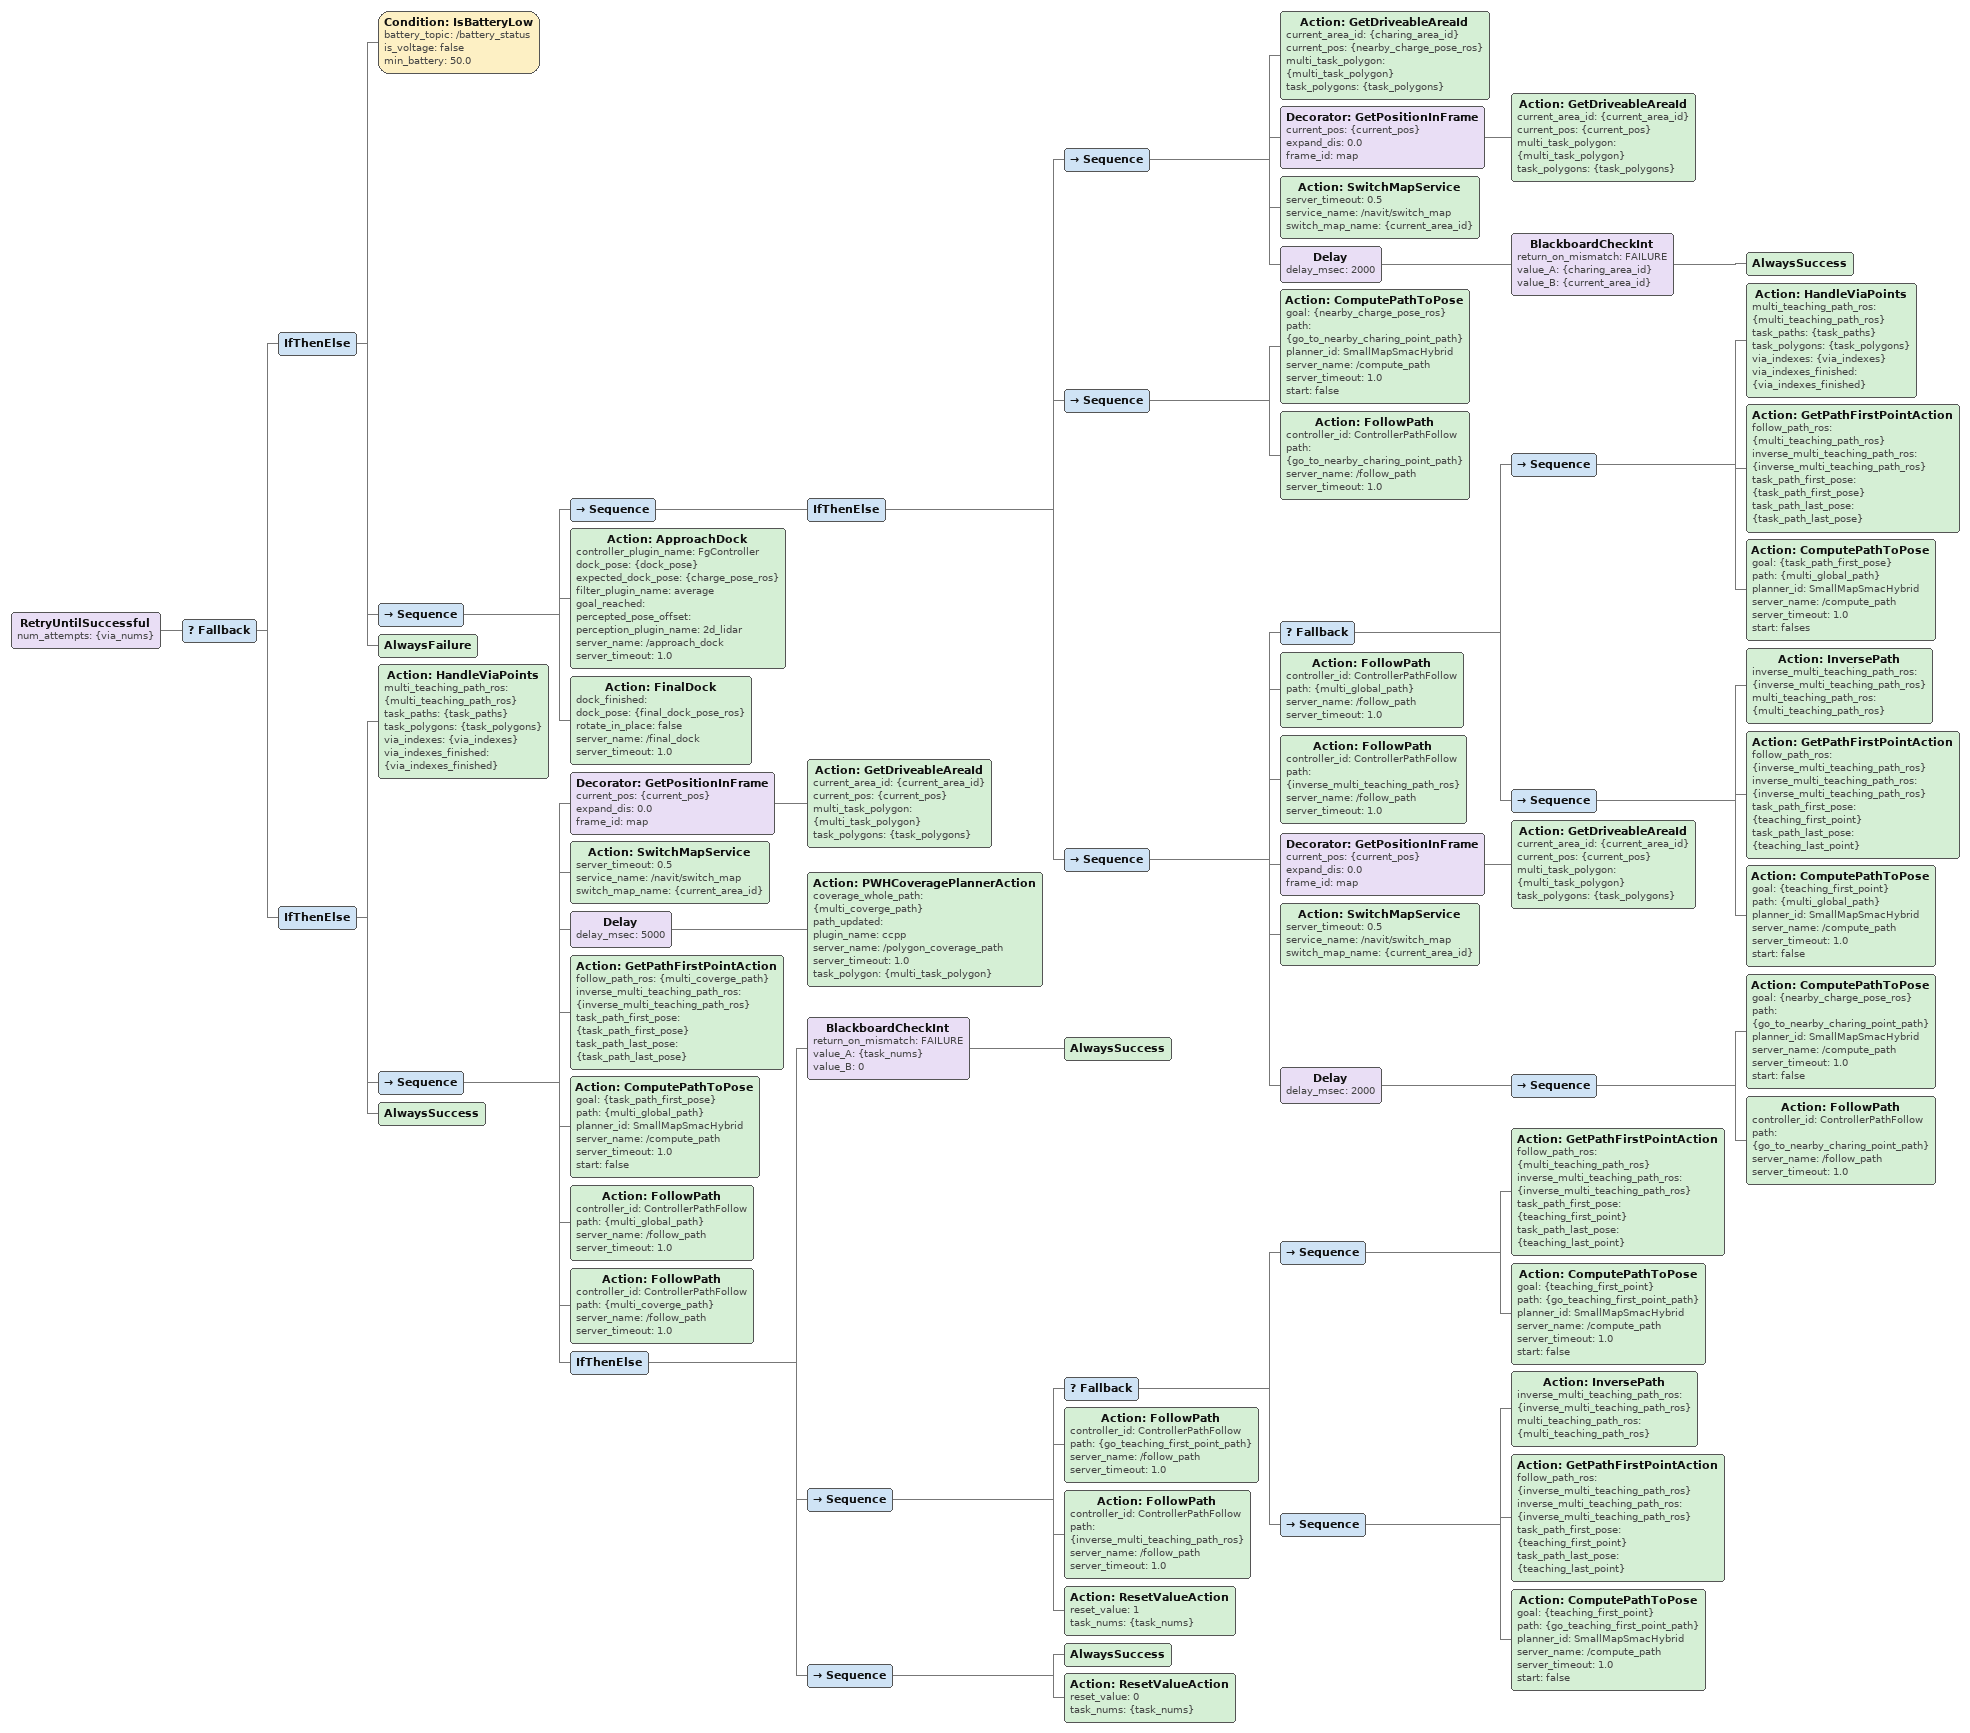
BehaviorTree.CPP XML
<RetryUntilSuccessful num_attempts="{via_nums}">
    <Fallback>
        <IfThenElse>
            <Condition ID="IsBatteryLow" battery_topic="/battery_status" is_voltage="false" min_battery="50.0"/>
            <Sequence>
                <Sequence>
                    <IfThenElse>
                        <Sequence>
                            <Action ID="GetDriveableAreaId" current_area_id="{charing_area_id}" current_pos="{nearby_charge_pose_ros}" multi_task_polygon="{multi_task_polygon}" task_polygons="{task_polygons}"/>
                            <Decorator ID="GetPositionInFrame" current_pos="{current_pos}" expand_dis="0.0" frame_id="map">
                                <Action ID="GetDriveableAreaId" current_area_id="{current_area_id}" current_pos="{current_pos}" multi_task_polygon="{multi_task_polygon}" task_polygons="{task_polygons}"/>
                            </Decorator>
                            <Action ID="SwitchMapService" server_timeout="0.5" service_name="/navit/switch_map" switch_map_name="{current_area_id}"/>
                            <Delay delay_msec="2000">
                                <BlackboardCheckInt return_on_mismatch="FAILURE" value_A="{charing_area_id}" value_B="{current_area_id}">
                                    <AlwaysSuccess/>
                                </BlackboardCheckInt>
                            </Delay>
                        </Sequence>
                        <Sequence>
                            <Action ID="ComputePathToPose" goal="{nearby_charge_pose_ros}" path="{go_to_nearby_charing_point_path}" planner_id="SmallMapSmacHybrid" server_name="/compute_path" server_timeout="1.0" start="false"/>
                            <Action ID="FollowPath" controller_id="ControllerPathFollow" path="{go_to_nearby_charing_point_path}" server_name="/follow_path" server_timeout="1.0"/>
                        </Sequence>
                        <Sequence>
                            <Fallback>
                                <Sequence>
                                    <Action ID="HandleViaPoints" multi_teaching_path_ros="{multi_teaching_path_ros}" task_paths="{task_paths}" task_polygons="{task_polygons}" via_indexes="{via_indexes}" via_indexes_finished="{via_indexes_finished}"/>
                                    <Action ID="GetPathFirstPointAction" follow_path_ros="{multi_teaching_path_ros}" inverse_multi_teaching_path_ros="{inverse_multi_teaching_path_ros}" task_path_first_pose="{task_path_first_pose}" task_path_last_pose="{task_path_last_pose}"/>
                                    <Action ID="ComputePathToPose" goal="{task_path_first_pose}" path="{multi_global_path}" planner_id="SmallMapSmacHybrid" server_name="/compute_path" server_timeout="1.0" start="falses"/>
                                </Sequence>
                                <Sequence>
                                    <Action ID="InversePath" inverse_multi_teaching_path_ros="{inverse_multi_teaching_path_ros}" multi_teaching_path_ros="{multi_teaching_path_ros}"/>
                                    <Action ID="GetPathFirstPointAction" follow_path_ros="{inverse_multi_teaching_path_ros}" inverse_multi_teaching_path_ros="{inverse_multi_teaching_path_ros}" task_path_first_pose="{teaching_first_point}" task_path_last_pose="{teaching_last_point}"/>
                                    <Action ID="ComputePathToPose" goal="{teaching_first_point}" path="{multi_global_path}" planner_id="SmallMapSmacHybrid" server_name="/compute_path" server_timeout="1.0" start="false"/>
                                </Sequence>
                            </Fallback>
                            <Action ID="FollowPath" controller_id="ControllerPathFollow" path="{multi_global_path}" server_name="/follow_path" server_timeout="1.0"/>
                            <Action ID="FollowPath" controller_id="ControllerPathFollow" path="{inverse_multi_teaching_path_ros}" server_name="/follow_path" server_timeout="1.0"/>
                            <Decorator ID="GetPositionInFrame" current_pos="{current_pos}" expand_dis="0.0" frame_id="map">
                                <Action ID="GetDriveableAreaId" current_area_id="{current_area_id}" current_pos="{current_pos}" multi_task_polygon="{multi_task_polygon}" task_polygons="{task_polygons}"/>
                            </Decorator>
                            <Action ID="SwitchMapService" server_timeout="0.5" service_name="/navit/switch_map" switch_map_name="{current_area_id}"/>
                            <Delay delay_msec="2000">
                                <Sequence>
                                    <Action ID="ComputePathToPose" goal="{nearby_charge_pose_ros}" path="{go_to_nearby_charing_point_path}" planner_id="SmallMapSmacHybrid" server_name="/compute_path" server_timeout="1.0" start="false"/>
                                    <Action ID="FollowPath" controller_id="ControllerPathFollow" path="{go_to_nearby_charing_point_path}" server_name="/follow_path" server_timeout="1.0"/>
                                </Sequence>
                            </Delay>
                        </Sequence>
                    </IfThenElse>
                </Sequence>
                <Action ID="ApproachDock" controller_plugin_name="FgController" dock_pose="{dock_pose}" expected_dock_pose="{charge_pose_ros}" filter_plugin_name="average" goal_reached="" percepted_pose_offset="" perception_plugin_name="2d_lidar" server_name="/approach_dock" server_timeout="1.0"/>
                <Action ID="FinalDock" dock_finished="" dock_pose="{final_dock_pose_ros}" rotate_in_place="false" server_name="/final_dock" server_timeout="1.0"/>
            </Sequence>
            <AlwaysFailure/>
        </IfThenElse>
        <IfThenElse>
            <Action ID="HandleViaPoints" multi_teaching_path_ros="{multi_teaching_path_ros}" task_paths="{task_paths}" task_polygons="{task_polygons}" via_indexes="{via_indexes}" via_indexes_finished="{via_indexes_finished}"/>
            <Sequence>
                <Decorator ID="GetPositionInFrame" current_pos="{current_pos}" expand_dis="0.0" frame_id="map">
                    <Action ID="GetDriveableAreaId" current_area_id="{current_area_id}" current_pos="{current_pos}" multi_task_polygon="{multi_task_polygon}" task_polygons="{task_polygons}"/>
                </Decorator>
                <Action ID="SwitchMapService" server_timeout="0.5" service_name="/navit/switch_map" switch_map_name="{current_area_id}"/>
                <Delay delay_msec="5000">
                    <Action ID="PWHCoveragePlannerAction" coverage_whole_path="{multi_coverge_path}" path_updated="" plugin_name="ccpp" server_name="/polygon_coverage_path" server_timeout="1.0" task_polygon="{multi_task_polygon}"/>
                </Delay>
                <Action ID="GetPathFirstPointAction" follow_path_ros="{multi_coverge_path}" inverse_multi_teaching_path_ros="{inverse_multi_teaching_path_ros}" task_path_first_pose="{task_path_first_pose}" task_path_last_pose="{task_path_last_pose}"/>
                <Action ID="ComputePathToPose" goal="{task_path_first_pose}" path="{multi_global_path}" planner_id="SmallMapSmacHybrid" server_name="/compute_path" server_timeout="1.0" start="false"/>
                <Action ID="FollowPath" controller_id="ControllerPathFollow" path="{multi_global_path}" server_name="/follow_path" server_timeout="1.0"/>
                <Action ID="FollowPath" controller_id="ControllerPathFollow" path="{multi_coverge_path}" server_name="/follow_path" server_timeout="1.0"/>
                <IfThenElse>
                    <BlackboardCheckInt return_on_mismatch="FAILURE" value_A="{task_nums}" value_B="0">
                        <AlwaysSuccess/>
                    </BlackboardCheckInt>
                    <Sequence>
                        <Fallback>
                            <Sequence>
                                <Action ID="GetPathFirstPointAction" follow_path_ros="{multi_teaching_path_ros}" inverse_multi_teaching_path_ros="{inverse_multi_teaching_path_ros}" task_path_first_pose="{teaching_first_point}" task_path_last_pose="{teaching_last_point}"/>
                                <Action ID="ComputePathToPose" goal="{teaching_first_point}" path="{go_teaching_first_point_path}" planner_id="SmallMapSmacHybrid" server_name="/compute_path" server_timeout="1.0" start="false"/>
                            </Sequence>
                            <Sequence>
                                <Action ID="InversePath" inverse_multi_teaching_path_ros="{inverse_multi_teaching_path_ros}" multi_teaching_path_ros="{multi_teaching_path_ros}"/>
                                <Action ID="GetPathFirstPointAction" follow_path_ros="{inverse_multi_teaching_path_ros}" inverse_multi_teaching_path_ros="{inverse_multi_teaching_path_ros}" task_path_first_pose="{teaching_first_point}" task_path_last_pose="{teaching_last_point}"/>
                                <Action ID="ComputePathToPose" goal="{teaching_first_point}" path="{go_teaching_first_point_path}" planner_id="SmallMapSmacHybrid" server_name="/compute_path" server_timeout="1.0" start="false"/>
                            </Sequence>
                        </Fallback>
                        <Action ID="FollowPath" controller_id="ControllerPathFollow" path="{go_teaching_first_point_path}" server_name="/follow_path" server_timeout="1.0"/>
                        <Action ID="FollowPath" controller_id="ControllerPathFollow" path="{inverse_multi_teaching_path_ros}" server_name="/follow_path" server_timeout="1.0"/>
                        <Action ID="ResetValueAction" reset_value="1" task_nums="{task_nums}"/>
                    </Sequence>
                    <Sequence>
                        <AlwaysSuccess/>
                        <Action ID="ResetValueAction" reset_value="0" task_nums="{task_nums}"/>
                    </Sequence>
                </IfThenElse>
            </Sequence>
            <AlwaysSuccess/>
        </IfThenElse>
    </Fallback>
</RetryUntilSuccessful>
